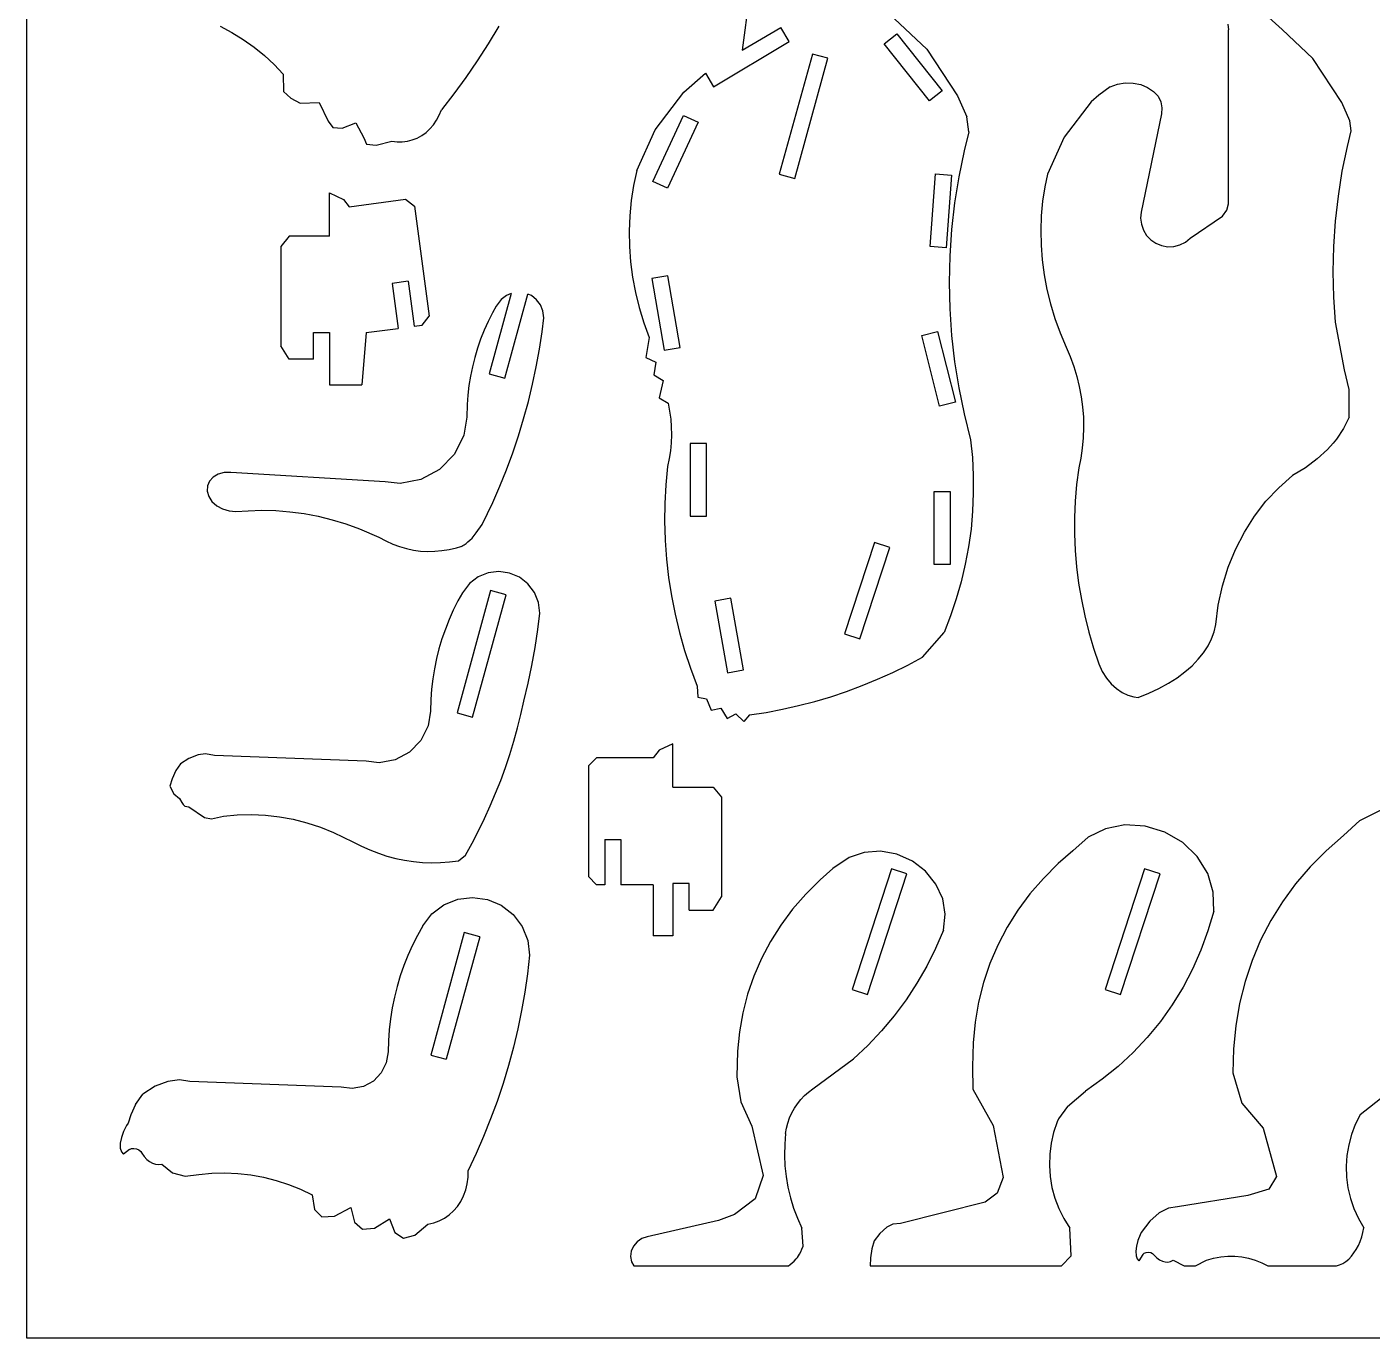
# Model space of a CAD drawing. Extents: x -147 to 147, y -147 to 147.
# Drawn here: x -147.1 to 19, y -147.2 to 14.7 of the extents above; entities that cross this region are included whole.
import ezdxf

# ---------------------------------------------------------------- set-up
doc = ezdxf.new("R2010")
doc.units = 0
doc.header["$MEASUREMENT"] = 0
doc.layers.get('0').update_dxf_attribs({"linetype": 'CONTINUOUS'})

msp = doc.modelspace()

# ---------------------------------------------------------------- linework, layer by layer
for p, q in [((-147.14, -147.21), (-147.14, 147.21)), ((-56.05, 32.83), (-58.79, 11.84)), ((7.87, 14.38), (4.64, 17.33)), ((-40, 15.72), (-35.99, 11.96)), ((1.16, 15.07), (1.25, 14.34)), ((-123.27, 14.8), (-121.81, 14.04)), ((-121.81, 14.04), (-120.42, 13.18)), ((-88.86, 14.8), (-90.16, 12.64)), ((-58.79, 11.84), (-54.04, 14.65)), ((-53.01, 12.93), (-54.04, 14.65)), ((-41.27, 12.62), (-39.71, 13.87)), ((-39.71, 13.87), (-34.09, 6.83)), ((1.26, -7.15), (1.25, 14.34)), ((11.67, 10.83), (7.87, 14.38)), ((-120.42, 13.18), (-119.08, 12.23)), ((-119.08, 12.23), (-117.81, 11.2)), ((-90.16, 12.64), (-91.52, 10.53)), ((-62.34, 7.34), (-53.01, 12.93)), ((-35.66, 5.59), (-41.27, 12.62)), ((-35.99, 11.96), (-32.2, 6.22)), ((-117.81, 11.2), (-116.62, 10.09)), ((-116.62, 10.09), (-115.51, 8.9)), ((-91.52, 10.53), (-92.94, 8.46)), ((-50.14, 11.37), (-54.22, -3.46)), ((-52.29, -3.99), (-48.21, 10.84)), ((-48.21, 10.84), (-50.14, 11.37)), ((15.26, 5.38), (11.67, 10.83)), ((-115.51, 8.9), (-115.46, 6.75)), ((-92.94, 8.46), (-94.42, 6.44)), ((-66, 6.66), (-63.34, 9.01)), ((-63.34, 9.01), (-62.34, 7.34)), ((-115.46, 6.75), (-114.55, 5.9)), ((-69.54, 2), (-66, 6.66)), ((-34.09, 6.83), (-35.66, 5.59)), ((-13.34, 7.34), (-14.76, 6.31)), ((-13.34, 7.34), (-12.46, 7.65)), ((-12.46, 7.65), (-11.51, 7.8)), ((-11.51, 7.8), (-10.53, 7.78)), ((-10.53, 7.78), (-9.59, 7.59)), ((-9.59, 7.59), (-8.74, 7.24)), ((-8.74, 7.24), (-8.01, 6.75)), ((-8.01, 6.75), (-7.45, 6.15)), ((-114.55, 5.9), (-113.38, 5.29)), ((-113.38, 5.29), (-111.05, 5.39)), ((-111.05, 5.39), (-109.95, 3.09)), ((-94.42, 6.44), (-95.95, 4.47)), ((-32.2, 6.22), (-31.05, 3.62)), ((-15.71, 5.46), (-19.03, 1.09)), ((-14.76, 6.31), (-15.71, 5.46)), ((-7.45, 6.15), (-7.1, 5.46)), ((-7.1, 5.46), (-6.96, 4.73)), ((16.25, 3.14), (15.26, 5.38)), ((-96.55, 3.21), (-96.22, 3.82)), ((-96.22, 3.82), (-95.95, 4.47)), ((-69.85, -4.36), (-66.05, 3.8)), ((-66.05, 3.8), (-64.24, 2.96)), ((-30.81, 1.77), (-31.05, 3.62)), ((-7.04, 4), (-9.54, -8.14)), ((-6.96, 4.73), (-7.04, 4)), ((-109.95, 3.09), (-109.36, 2.28)), ((-109.36, 2.28), (-108.2, 2.2)), ((-108.2, 2.2), (-106.53, 2.88)), ((-106.53, 2.88), (-105.53, 1.02)), ((-98.38, 1.31), (-97.85, 1.69)), ((-97.85, 1.69), (-97.37, 2.14)), ((-97.37, 2.14), (-96.93, 2.64)), ((-96.93, 2.64), (-96.55, 3.21)), ((-71.83, -3), (-69.54, 2)), ((-64.24, 2.96), (-68.03, -5.21)), ((-30.81, 1.77), (-31.4, -0.57)), ((15.93, -0.04), (16.41, 1.88)), ((16.41, 1.88), (16.25, 3.14)), ((-105.53, 1.02), (-105.18, 0.25)), ((-105.18, 0.25), (-103.99, 0.11)), ((-103.99, 0.11), (-102.05, 0.63)), ((-102.05, 0.63), (-101.41, 0.54)), ((-101.41, 0.54), (-100.78, 0.54)), ((-100.78, 0.54), (-100.15, 0.61)), ((-100.15, 0.61), (-99.54, 0.77)), ((-99.54, 0.77), (-98.94, 1)), ((-98.94, 1), (-98.38, 1.31)), ((-19.03, 1.09), (-21.11, -3.47)), ((-31.4, -0.57), (-32.06, -3.78)), ((15.31, -3.1), (15.93, -0.04)), ((-71.83, -3), (-72.21, -4.86)), ((14.82, -6.18), (15.31, -3.1)), ((-72.21, -4.86), (-72.5, -6.73)), ((-68.03, -5.21), (-69.85, -4.36)), ((-54.22, -3.46), (-52.29, -3.99)), ((-35.59, -12.4), (-34.93, -3.43)), ((-34.93, -3.43), (-32.94, -3.57)), ((-32.94, -3.57), (-33.6, -12.55)), ((-32.06, -3.78), (-32.57, -7.02)), ((-21.11, -3.47), (-21.43, -5.01)), ((-109.76, -5.77), (-108.05, -6.58)), ((-109.76, -11.13), (-109.76, -5.77)), ((-108.05, -6.58), (-107.34, -7.49)), ((-107.34, -7.49), (-100.4, -6.57)), ((-100.4, -6.57), (-99.28, -7.42)), ((-21.43, -5.01), (-21.7, -6.8)), ((14.48, -9.28), (14.82, -6.18)), ((-99.28, -7.42), (-97.47, -20.99)), ((-72.5, -6.73), (-72.68, -8.61)), ((-32.57, -7.02), (-32.94, -10.28)), ((-21.7, -6.8), (-21.87, -8.61)), ((-9.54, -8.14), (-9.61, -8.9)), ((0.53, -8.65), (1.03, -7.93)), ((1.03, -7.93), (1.26, -7.15)), ((-72.68, -8.61), (-72.75, -10.51)), ((-21.87, -8.61), (-21.93, -10.42)), ((-9.61, -8.9), (-9.51, -9.66)), ((-9.51, -9.66), (-9.26, -10.37)), ((-3.48, -11.39), (0.53, -8.65)), ((14.27, -12.39), (14.48, -9.28)), ((-114.76, -11.13), (-115.76, -12.38)), ((-109.76, -11.13), (-114.76, -11.13)), ((-72.75, -10.51), (-72.72, -12.4)), ((-32.94, -10.28), (-33.16, -13.55)), ((-21.93, -10.42), (-21.9, -12.24)), ((-9.26, -10.37), (-8.86, -11.02)), ((-8.86, -11.02), (-8.34, -11.57)), ((-8.34, -11.57), (-7.71, -12)), ((-4.07, -11.87), (-3.48, -11.39)), ((-115.76, -12.38), (-115.76, -24.66)), ((-72.72, -12.4), (-72.58, -14.3)), ((-33.6, -12.55), (-35.59, -12.4)), ((-21.9, -12.24), (-21.76, -14.06)), ((-7.71, -12), (-7, -12.29)), ((-7, -12.29), (-6.25, -12.42)), ((-6.25, -12.42), (-5.49, -12.39)), ((-5.49, -12.39), (-4.76, -12.2)), ((-4.76, -12.2), (-4.07, -11.87)), ((14.2, -15.51), (14.27, -12.39)), ((-72.58, -14.3), (-72.33, -16.19)), ((-33.16, -13.55), (-33.23, -16.83)), ((-21.76, -14.06), (-21.52, -15.88)), ((-72.33, -16.19), (-71.98, -18.08)), ((-67.99, -16.01), (-69.97, -16.35)), ((-69.97, -16.35), (-68.45, -25.22)), ((-66.48, -24.88), (-67.99, -16.01)), ((-21.52, -15.88), (-21.17, -17.69)), ((14.27, -18.64), (14.2, -15.51)), ((-100.06, -16.7), (-102.04, -16.97)), ((-102.04, -16.97), (-101.3, -22.51)), ((-100.06, -16.7), (-99.32, -22.25)), ((-87.32, -18.21), (-90.04, -28.11)), ((-87.32, -18.21), (-87.91, -18.45)), ((-71.98, -18.08), (-71.52, -19.95)), ((-33.23, -16.83), (-33.16, -20.1)), ((-21.17, -17.69), (-20.73, -19.49)), ((-89.18, -19.75), (-89.65, -20.59)), ((-88.55, -18.94), (-89.18, -19.75)), ((-87.91, -18.45), (-88.55, -18.94)), ((-88.11, -28.64), (-85.27, -18.29)), ((-84.83, -18.47), (-85.27, -18.29)), ((-84.19, -18.97), (-84.83, -18.47)), ((-83.71, -19.61), (-84.19, -18.97)), ((-83.41, -20.35), (-83.71, -19.61)), ((-20.73, -19.49), (-20.19, -21.28)), ((14.48, -21.75), (14.27, -18.64)), ((-98.33, -22.11), (-97.47, -20.99)), ((-89.65, -20.59), (-90.18, -21.65)), ((-83.51, -22.93), (-83.3, -21.19)), ((-83.3, -21.19), (-83.41, -20.35)), ((-71.52, -19.95), (-70.96, -21.81)), ((-33.16, -20.1), (-32.94, -23.38)), ((-20.19, -21.28), (-19.55, -23.05)), ((-111.76, -26.32), (-111.76, -23.01)), ((-111.76, -23.01), (-109.76, -23.01)), ((-109.76, -23.01), (-109.76, -29.48)), ((-105.26, -23.04), (-105.76, -29.48)), ((-105.26, -23.04), (-101.3, -22.51)), ((-99.32, -22.25), (-98.33, -22.11)), ((-90.67, -22.73), (-91.11, -23.84)), ((-90.18, -21.65), (-90.67, -22.73)), ((-83.84, -25.09), (-83.51, -22.93)), ((-70.96, -21.81), (-70.3, -23.65)), ((-36.63, -23.39), (-34.7, -22.9)), ((-34.7, -22.9), (-32.48, -31.62)), ((-19.55, -23.05), (-18.79, -24.84)), ((15.58, -27.65), (14.48, -21.75)), ((-114.76, -26.32), (-115.76, -24.66)), ((-91.11, -23.84), (-91.49, -24.96)), ((-70.3, -23.65), (-70.72, -26.09)), ((-68.45, -25.22), (-66.48, -24.88)), ((-34.42, -32.11), (-36.63, -23.39)), ((-32.94, -23.38), (-32.57, -26.63)), ((-18.79, -24.84), (-18.3, -26)), ((-111.76, -26.32), (-114.76, -26.32)), ((-91.83, -26.09), (-92.12, -27.24)), ((-91.49, -24.96), (-91.83, -26.09)), ((-84.23, -27.25), (-83.84, -25.09)), ((-70.72, -26.09), (-69.46, -26.7)), ((-18.3, -26), (-17.86, -27.22)), ((-92.12, -27.24), (-92.36, -28.4)), ((-90.04, -28.11), (-88.11, -28.64)), ((-84.68, -29.41), (-84.23, -27.25)), ((-69.46, -26.7), (-69.73, -28.25)), ((-32.57, -26.63), (-32.06, -29.87)), ((-17.86, -27.22), (-17.48, -28.46)), ((16.15, -30.07), (15.58, -27.65)), ((-109.76, -29.48), (-105.76, -29.48)), ((-92.55, -29.57), (-92.69, -30.75)), ((-92.36, -28.4), (-92.55, -29.57)), ((-85.2, -31.55), (-84.68, -29.41)), ((-69.73, -28.25), (-68.58, -28.95)), ((-68.58, -28.95), (-69.05, -31.08)), ((-32.06, -29.87), (-31.4, -33.08)), ((-17.48, -28.46), (-17.17, -29.7)), ((-17.17, -29.7), (-16.94, -30.96)), ((-92.69, -30.75), (-92.77, -31.93)), ((-85.79, -33.68), (-85.2, -31.55)), ((-69.05, -31.08), (-67.95, -31.75)), ((-16.94, -30.96), (-16.77, -32.22)), ((16.15, -33.47), (16.15, -30.07)), ((-92.77, -31.93), (-92.82, -33.47)), ((-67.95, -31.75), (-67.76, -32.73)), ((-67.76, -32.73), (-67.63, -33.71)), ((-32.48, -31.62), (-34.42, -32.11)), ((-31.4, -33.08), (-30.6, -36.26)), ((-16.77, -32.22), (-16.67, -33.49)), ((-92.82, -33.47), (-93.18, -35.71)), ((-86.43, -35.79), (-85.79, -33.68)), ((-67.63, -33.71), (-67.56, -34.69)), ((-67.56, -34.69), (-67.54, -35.67)), ((-16.65, -34.76), (-16.69, -36.03)), ((-16.67, -33.49), (-16.65, -34.76)), ((15.47, -34.87), (14.59, -36.2)), ((16.15, -33.47), (15.47, -34.87)), ((-93.18, -35.71), (-94.35, -38.05)), ((-87.14, -37.89), (-86.43, -35.79)), ((-67.54, -35.67), (-67.58, -36.65)), ((-30.6, -36.26), (-30.38, -38.46)), ((-16.69, -36.03), (-16.81, -37.29)), ((14.59, -36.2), (14.17, -36.68)), ((-94.35, -38.05), (-96.18, -39.93)), ((-87.91, -39.96), (-87.14, -37.89)), ((-67.67, -37.63), (-67.82, -38.6)), ((-67.58, -36.65), (-67.67, -37.63)), ((-65.22, -36.71), (-65.22, -45.71)), ((-63.22, -36.71), (-65.22, -36.71)), ((-63.22, -45.71), (-63.22, -36.71)), ((-16.81, -37.29), (-17, -38.54)), ((13.5, -37.47), (12.22, -38.64)), ((14.17, -36.68), (13.5, -37.47)), ((-68.02, -39.56), (-68.24, -41.84)), ((-67.82, -38.6), (-68.02, -39.56)), ((-30.38, -38.46), (-30.27, -40.67)), ((-17.24, -39.74), (-17.51, -41.8)), ((-17, -38.54), (-17.24, -39.74)), ((10.76, -39.72), (9.15, -40.68)), ((12.22, -38.64), (10.76, -39.72)), ((-124.59, -41.37), (-124.84, -41.96)), ((-124.13, -40.87), (-124.59, -41.37)), ((-123.51, -40.51), (-124.13, -40.87)), ((-122.76, -40.32), (-123.51, -40.51)), ((-121.94, -40.3), (-122.76, -40.32)), ((-102.9, -41.46), (-121.94, -40.3)), ((-101.06, -41.67), (-102.9, -41.46)), ((-98.48, -41.18), (-101.06, -41.67)), ((-96.18, -39.93), (-98.48, -41.18)), ((-88.73, -42), (-87.91, -39.96)), ((-30.27, -40.67), (-30.26, -42.88)), ((7.45, -42.19), (9.15, -40.68)), ((-124.84, -41.96), (-124.88, -42.61)), ((-124.88, -42.61), (-124.68, -43.27)), ((-89.61, -44.01), (-88.73, -42)), ((-68.24, -41.84), (-68.36, -44.13)), ((-35.1, -51.66), (-35.1, -42.66)), ((-35.1, -42.66), (-33.1, -42.66)), ((-33.1, -42.66), (-33.1, -51.66)), ((-30.26, -42.88), (-30.35, -45.09)), ((-17.51, -41.8), (-17.68, -43.83)), ((5.88, -43.87), (7.45, -42.19)), ((-124.68, -43.27), (-124.28, -43.88)), ((-124.28, -43.88), (-123.7, -44.41)), ((-123.7, -44.41), (-122.98, -44.81)), ((-122.98, -44.81), (-122.17, -45.05)), ((-90.9, -46.72), (-89.61, -44.01)), ((-68.36, -44.13), (-68.39, -46.42)), ((-17.68, -43.83), (-17.76, -45.86)), ((4.47, -45.71), (5.88, -43.87)), ((-122.17, -45.05), (-121.35, -45.11)), ((-121.35, -45.11), (-119.82, -45.04)), ((-119.82, -45.04), (-118.14, -44.98)), ((-118.14, -44.98), (-116.4, -45.02)), ((-116.4, -45.02), (-114.65, -45.16)), ((-114.65, -45.16), (-112.9, -45.39)), ((-112.9, -45.39), (-111.16, -45.72)), ((-111.16, -45.72), (-109.44, -46.14)), ((-109.44, -46.14), (-107.74, -46.66)), ((-68.39, -46.42), (-68.36, -47.36)), ((-65.22, -45.71), (-63.22, -45.71)), ((-30.35, -45.09), (-30.54, -47.29)), ((-17.76, -45.86), (-17.76, -46.69)), ((3.21, -47.69), (4.47, -45.71)), ((-107.74, -46.66), (-106.07, -47.26)), ((-106.07, -47.26), (-103.67, -48.28)), ((-92.17, -48.4), (-91.91, -48.11)), ((-91.91, -48.11), (-91.65, -47.78)), ((-91.65, -47.78), (-90.9, -46.72)), ((-68.36, -47.36), (-68.32, -48.71)), ((-30.54, -47.29), (-30.84, -49.48)), ((-17.76, -46.69), (-17.76, -47.9)), ((-17.76, -47.9), (-17.68, -49.93)), ((2.13, -49.8), (3.21, -47.69)), ((-103.67, -48.28), (-102.8, -48.76)), ((-102.8, -48.76), (-101.96, -49.14)), ((-101.96, -49.14), (-101.12, -49.46)), ((-101.12, -49.46), (-100.27, -49.71)), ((-100.27, -49.71), (-99.41, -49.89)), ((-95.88, -49.96), (-94.98, -49.81)), ((-94.98, -49.81), (-94.07, -49.6)), ((-94.07, -49.6), (-93.54, -49.44)), ((-93.54, -49.44), (-93.52, -49.43)), ((-93.52, -49.43), (-93.43, -49.4)), ((-93.43, -49.4), (-93.3, -49.33)), ((-93.3, -49.33), (-93.12, -49.23)), ((-93.12, -49.23), (-92.91, -49.08)), ((-92.91, -49.08), (-92.68, -48.89)), ((-92.68, -48.89), (-92.43, -48.67)), ((-92.43, -48.67), (-92.17, -48.4)), ((-68.32, -48.71), (-68.16, -51)), ((-42.48, -48.96), (-46.17, -60.25)), ((-44.27, -60.87), (-40.58, -49.58)), ((-40.58, -49.58), (-42.48, -48.96)), ((-30.84, -49.48), (-31.25, -51.65)), ((1.23, -52.01), (2.13, -49.8)), ((-99.41, -49.89), (-98.54, -50.01)), ((-98.54, -50.01), (-97.67, -50.06)), ((-97.67, -50.06), (-96.78, -50.04)), ((-96.78, -50.04), (-95.88, -49.96)), ((-68.16, -51), (-67.9, -53.28)), ((-17.68, -49.93), (-17.51, -51.96)), ((-90.17, -52.71), (-91.4, -53.21)), ((-88.85, -52.55), (-90.17, -52.71)), ((-87.54, -52.73), (-88.85, -52.55)), ((-86.32, -53.25), (-87.54, -52.73)), ((-33.1, -51.66), (-35.1, -51.66)), ((-31.25, -51.65), (-31.75, -53.8)), ((-17.51, -51.96), (-17.26, -53.99)), ((0.51, -54.31), (1.23, -52.01)), ((-92.46, -54.01), (-93.34, -55.15)), ((-91.4, -53.21), (-92.46, -54.01)), ((-85.27, -54.06), (-86.32, -53.25)), ((-84.47, -55.12), (-85.27, -54.06)), ((-67.9, -53.28), (-67.55, -55.55)), ((-31.75, -53.8), (-32.36, -55.93)), ((-17.26, -53.99), (-16.92, -56.01)), ((-0.01, -56.68), (0.51, -54.31)), ((-93.91, -56.16), (-94.48, -57.3)), ((-89.87, -54.88), (-94.02, -70)), ((-93.34, -55.15), (-93.91, -56.16)), ((-92.1, -70.53), (-87.94, -55.41)), ((-87.94, -55.41), (-89.87, -54.88)), ((-83.97, -56.35), (-84.47, -55.12)), ((-83.8, -57.69), (-83.97, -56.35)), ((-67.55, -55.55), (-67.1, -57.81)), ((-60.22, -55.83), (-62.19, -56.18)), ((-62.19, -56.18), (-60.62, -65.04)), ((-58.65, -64.69), (-60.22, -55.83)), ((-32.36, -55.93), (-33.06, -58.02)), ((-16.92, -56.01), (-16.5, -58.02)), ((-94.48, -57.3), (-95, -58.46)), ((-84.05, -59.7), (-83.8, -57.69)), ((-67.1, -57.81), (-66.55, -60.05)), ((-33.06, -58.02), (-33.86, -60.08)), ((-16.5, -58.02), (-15.99, -60.01)), ((-0.33, -59.1), (-0.01, -56.68)), ((-95.46, -59.65), (-95.88, -60.85)), ((-95, -58.46), (-95.46, -59.65)), ((-84.38, -61.92), (-84.05, -59.7)), ((-0.53, -59.99), (-0.33, -59.1)), ((-95.88, -60.85), (-96.25, -62.07)), ((-66.55, -60.05), (-65.92, -62.28)), ((-46.17, -60.25), (-44.27, -60.87)), ((-36.54, -63.13), (-33.86, -60.08)), ((-15.99, -60.01), (-15.4, -62)), ((-1.27, -61.72), (-0.84, -60.86)), ((-0.84, -60.86), (-0.53, -59.99)), ((-96.25, -62.07), (-96.56, -63.3)), ((-84.78, -64.13), (-84.38, -61.92)), ((-65.92, -62.28), (-65.19, -64.49)), ((-15.4, -62), (-14.74, -63.95)), ((-2.48, -63.38), (-1.82, -62.56)), ((-1.82, -62.56), (-1.27, -61.72)), ((-96.81, -64.55), (-97.01, -65.8)), ((-96.56, -63.3), (-96.81, -64.55)), ((-85.25, -66.34), (-84.78, -64.13)), ((-65.19, -64.49), (-64.37, -66.68)), ((-60.62, -65.04), (-58.65, -64.69)), ((-40.2, -65.01), (-38.36, -64.1)), ((-38.36, -64.1), (-36.54, -63.13)), ((-14.74, -63.95), (-14.33, -64.88)), ((-4.12, -64.93), (-3.25, -64.17)), ((-3.25, -64.17), (-2.48, -63.38)), ((-97.01, -65.8), (-97.16, -67.07)), ((-85.78, -68.54), (-85.25, -66.34)), ((-43.98, -66.63), (-42.08, -65.85)), ((-42.08, -65.85), (-40.2, -65.01)), ((-14.33, -64.88), (-13.83, -65.7)), ((-13.83, -65.7), (-13.24, -66.41)), ((-13.24, -66.41), (-12.58, -67)), ((-7.33, -66.97), (-6.17, -66.33)), ((-6.17, -66.33), (-5.1, -65.65)), ((-5.1, -65.65), (-4.12, -64.93)), ((-97.16, -67.07), (-97.25, -68.33)), ((-64.37, -66.68), (-64.28, -68.07)), ((-64.28, -68.07), (-63.19, -68.28)), ((-49.84, -68.58), (-47.86, -68)), ((-47.86, -68), (-45.91, -67.35)), ((-45.91, -67.35), (-43.98, -66.63)), ((-12.58, -67), (-11.89, -67.46)), ((-11.89, -67.46), (-11.16, -67.8)), ((-11.16, -67.8), (-10.43, -68.02)), ((-10.43, -68.02), (-9.89, -68.1)), ((-9.89, -68.1), (-8.57, -67.56)), ((-8.57, -67.56), (-7.33, -66.97)), ((-97.25, -68.33), (-97.29, -69.78)), ((-86.15, -70.21), (-85.78, -68.54)), ((-63.19, -68.28), (-62.64, -69.65)), ((-62.64, -69.65), (-61.42, -69.43)), ((-61.42, -69.43), (-60.65, -70.71)), ((-55.86, -69.93), (-53.84, -69.55)), ((-53.84, -69.55), (-51.83, -69.1)), ((-51.83, -69.1), (-49.84, -68.58)), ((-97.29, -69.78), (-97.58, -71.59)), ((-94.02, -70), (-92.1, -70.53)), ((-86.56, -71.86), (-86.15, -70.21)), ((-60.65, -70.71), (-59.57, -70.11)), ((-58.59, -71.06), (-59.57, -70.11)), ((-57.89, -70.24), (-58.59, -71.06)), ((-57.89, -70.24), (-55.86, -69.93)), ((-97.58, -71.59), (-98.49, -73.39)), ((-87.02, -73.5), (-86.56, -71.86)), ((-98.49, -73.39), (-99.89, -74.83)), ((-87.51, -75.13), (-87.02, -73.5)), ((-69.07, -74.62), (-69.78, -75.53)), ((-67.37, -73.81), (-69.07, -74.62)), ((-67.37, -79.17), (-67.37, -73.81)), ((-128.16, -76.3), (-128.73, -77.12)), ((-127.12, -75.64), (-128.16, -76.3)), ((-125.98, -75.19), (-127.12, -75.64)), ((-125.07, -75.06), (-125.98, -75.19)), ((-123.98, -75.25), (-125.07, -75.06)), ((-105.25, -75.98), (-123.98, -75.25)), ((-103.63, -76.17), (-105.25, -75.98)), ((-101.66, -75.79), (-103.63, -76.17)), ((-99.89, -74.83), (-101.66, -75.79)), ((-88.05, -76.74), (-87.51, -75.13)), ((-76.78, -75.53), (-77.78, -76.53)), ((-69.78, -75.53), (-76.78, -75.53)), ((-128.73, -77.12), (-129.19, -78.13)), ((-88.63, -78.34), (-88.05, -76.74)), ((-77.78, -76.53), (-77.78, -90.22)), ((-129.19, -78.13), (-129.5, -79.05)), ((-129.5, -79.05), (-129, -80.01)), ((-89.26, -79.92), (-88.63, -78.34)), ((-67.37, -79.17), (-62.37, -79.17)), ((-62.37, -79.17), (-61.37, -80.42)), ((-129, -80.01), (-128.3, -80.59)), ((-128.3, -80.59), (-128.02, -81.05)), ((-128.02, -81.05), (-127.84, -81.3)), ((-127.84, -81.3), (-127.72, -81.44)), ((-89.92, -81.49), (-89.26, -79.92)), ((-61.37, -80.42), (-61.37, -92.7)), ((-127.72, -81.44), (-127.63, -81.51)), ((-127.63, -81.51), (-127.62, -81.52)), ((-127.62, -81.52), (-127.16, -81.6)), ((-127.16, -81.6), (-125.19, -82.93)), ((-125.19, -82.93), (-124.36, -83.09)), ((-124.36, -83.09), (-122.87, -82.76)), ((-122.87, -82.76), (-121.16, -82.6)), ((-121.16, -82.6), (-119.42, -82.56)), ((-119.42, -82.56), (-117.68, -82.64)), ((-117.68, -82.64), (-115.95, -82.83)), ((-115.95, -82.83), (-114.24, -83.14)), ((-91.37, -84.57), (-90.63, -83.04)), ((-90.63, -83.04), (-89.92, -81.49)), ((17.49, -83.29), (20.02, -82.02)), ((-114.24, -83.14), (-112.55, -83.57)), ((-112.55, -83.57), (-110.9, -84.1)), ((-110.9, -84.1), (-109.28, -84.75)), ((-92.16, -86.08), (-91.37, -84.57)), ((-13.94, -84.3), (-16.09, -85.35)), ((-11.53, -83.84), (-13.94, -84.3)), ((-9.02, -83.98), (-11.53, -83.84)), ((-6.59, -84.72), (-9.02, -83.98)), ((-4.4, -86), (-6.59, -84.72)), ((15.46, -85.16), (17.49, -83.29)), ((-109.28, -84.75), (-106.87, -85.91)), ((-106.87, -85.91), (-105.83, -86.45)), ((-92.98, -87.57), (-92.16, -86.08)), ((-75.78, -85.62), (-75.78, -91.22)), ((-75.78, -85.62), (-73.78, -85.62)), ((-73.78, -85.62), (-73.78, -91.22)), ((-16.09, -85.35), (-17.97, -87.02)), ((-2.6, -87.75), (-4.4, -86)), ((15.46, -85.16), (13.31, -87.03)), ((-105.83, -86.45), (-104.79, -86.92)), ((-104.79, -86.92), (-103.73, -87.33)), ((-103.73, -87.33), (-102.67, -87.68)), ((-102.67, -87.68), (-101.59, -87.97)), ((-101.59, -87.97), (-100.5, -88.19)), ((-93.82, -88.26), (-92.98, -87.57)), ((-45.59, -87.85), (-47.61, -89.21)), ((-43.73, -87.22), (-45.59, -87.85)), ((-41.72, -87.09), (-43.73, -87.22)), ((-39.7, -87.45), (-41.72, -87.09)), ((-37.79, -88.29), (-39.7, -87.45)), ((-17.97, -87.02), (-19.79, -88.6)), ((-1.31, -89.84), (-2.6, -87.75)), ((13.31, -87.03), (11.33, -89.01)), ((-100.5, -88.19), (-99.41, -88.36)), ((-99.41, -88.36), (-98.3, -88.46)), ((-98.3, -88.46), (-97.19, -88.5)), ((-97.19, -88.5), (-96.07, -88.48)), ((-96.07, -88.48), (-94.95, -88.4)), ((-94.95, -88.4), (-93.82, -88.26)), ((-47.61, -89.21), (-49.19, -90.6)), ((-40.35, -89.25), (-45.23, -104.16)), ((-38.45, -89.87), (-40.35, -89.25)), ((-36.15, -89.55), (-37.79, -88.29)), ((-34.87, -91.14), (-36.15, -89.55)), ((-19.79, -88.6), (-21.61, -90.43)), ((-9.1, -89.25), (-13.98, -104.16)), ((-7.2, -89.87), (-9.1, -89.25)), ((11.33, -89.01), (9.53, -91.11)), ((-76.78, -91.22), (-77.78, -90.22)), ((-75.78, -91.22), (-76.78, -91.22)), ((-69.78, -91.22), (-73.78, -91.22)), ((-69.78, -91.22), (-69.78, -97.52)), ((-67.37, -91.05), (-67.37, -97.52)), ((-65.37, -91.05), (-67.37, -91.05)), ((-65.37, -94.36), (-65.37, -91.05)), ((-49.19, -90.6), (-50.96, -92.38)), ((-43.33, -104.78), (-38.45, -89.87)), ((-34.04, -92.95), (-34.87, -91.14)), ((-21.61, -90.43), (-23.27, -92.35)), ((-12.08, -104.78), (-7.2, -89.87)), ((-0.62, -92.12), (-1.31, -89.84)), ((9.53, -91.11), (7.91, -93.32)), ((-95.64, -93.72), (-93.93, -93.02)), ((-93.93, -93.02), (-92.09, -92.79)), ((-92.09, -92.79), (-90.26, -93.04)), ((-62.37, -94.36), (-61.37, -92.7)), ((-50.96, -92.38), (-52.58, -94.25)), ((-33.72, -94.86), (-34.04, -92.95)), ((-23.27, -92.35), (-24.76, -94.37)), ((-0.57, -94.49), (-0.62, -92.12)), ((-97.12, -94.83), (-95.64, -93.72)), ((-90.26, -93.04), (-88.55, -93.76)), ((-88.55, -93.76), (-87.09, -94.9)), ((-65.37, -94.36), (-62.37, -94.36)), ((-52.58, -94.25), (-54.03, -96.2)), ((-24.76, -94.37), (-26.08, -96.48)), ((-0.57, -94.49), (-1.28, -96.92)), ((7.91, -93.32), (6.47, -95.64)), ((-98.26, -96.29), (-98.92, -97.48)), ((-98.26, -96.29), (-97.12, -94.83)), ((-87.09, -94.9), (-85.97, -96.38)), ((-54.03, -96.2), (-55.31, -98.23)), ((-33.95, -96.83), (-33.72, -94.86)), ((6.47, -95.64), (5.22, -98.05)), ((-98.92, -97.48), (-99.53, -98.7)), ((-93.12, -97.13), (-97.27, -112.25)), ((-91.19, -97.66), (-95.35, -112.78)), ((-91.19, -97.66), (-93.12, -97.13)), ((-85.97, -96.38), (-85.28, -98.09)), ((-67.37, -97.52), (-69.78, -97.52)), ((-33.95, -96.83), (-34.91, -99.08)), ((-26.08, -96.48), (-27.23, -98.67)), ((-1.28, -96.92), (-2.15, -99.31)), ((-99.53, -98.7), (-100.08, -99.94)), ((-85.28, -98.09), (-85.05, -99.93)), ((-55.31, -98.23), (-56.42, -100.33)), ((-34.91, -99.08), (-36.01, -101.27)), ((-27.23, -98.67), (-28.2, -100.94)), ((-2.15, -99.31), (-3.18, -101.63)), ((5.22, -98.05), (4.16, -100.57)), ((-100.58, -101.2), (-101.03, -102.49)), ((-100.08, -99.94), (-100.58, -101.2)), ((-85.05, -99.93), (-85.31, -102.21)), ((-56.42, -100.33), (-57.37, -102.5)), ((-36.01, -101.27), (-37.23, -103.39)), ((-28.2, -100.94), (-28.99, -103.29)), ((4.16, -100.57), (3.3, -103.18)), ((-101.03, -102.49), (-101.42, -103.79)), ((-85.31, -102.21), (-85.65, -104.49)), ((-57.37, -102.5), (-58.14, -104.73)), ((-3.18, -101.63), (-4.36, -103.88)), ((-101.42, -103.79), (-101.75, -105.11)), ((-85.65, -104.49), (-86.05, -106.76)), ((-45.23, -104.16), (-43.33, -104.78)), ((-37.23, -103.39), (-38.57, -105.44)), ((-28.99, -103.29), (-29.61, -105.72)), ((-13.98, -104.16), (-12.08, -104.78)), ((-4.36, -103.88), (-5.69, -106.04)), ((3.3, -103.18), (2.62, -105.87)), ((-101.75, -105.11), (-102.02, -106.44)), ((-58.14, -104.73), (-58.73, -107.03)), ((-38.57, -105.44), (-40.04, -107.4)), ((-29.61, -105.72), (-30.04, -108.21)), ((-5.69, -106.04), (-7.16, -108.11)), ((2.62, -105.87), (2.14, -108.65)), ((-102.24, -107.78), (-102.4, -109.13)), ((-102.02, -106.44), (-102.24, -107.78)), ((-86.05, -106.76), (-86.52, -109.03)), ((-58.73, -107.03), (-59.15, -109.38)), ((-40.04, -107.4), (-41.61, -109.28)), ((-102.4, -109.13), (-102.49, -110.48)), ((-86.52, -109.03), (-87.06, -111.29)), ((-59.15, -109.38), (-59.39, -111.79)), ((-41.61, -109.28), (-43.29, -111.06)), ((-30.04, -108.21), (-30.29, -110.76)), ((-7.16, -108.11), (-8.77, -110.07)), ((2.14, -108.65), (1.86, -111.5)), ((-102.49, -110.48), (-102.53, -111.84)), ((-87.06, -111.29), (-87.66, -113.54)), ((-43.29, -111.06), (-45.07, -112.74)), ((-30.29, -110.76), (-30.37, -113.72)), ((-8.77, -110.07), (-10.51, -111.92)), ((-102.53, -111.84), (-102.75, -113.22)), ((-97.27, -112.25), (-95.35, -112.78)), ((-59.39, -111.79), (-59.47, -114.96)), ((-50.08, -116.42), (-45.07, -112.74)), ((-10.51, -111.92), (-12.37, -113.65)), ((1.86, -111.5), (1.77, -114.43)), ((-103.38, -114.47), (-104.35, -115.48)), ((-102.75, -113.22), (-103.38, -114.47)), ((-87.66, -113.54), (-88.33, -115.76)), ((-30.37, -113.72), (-30.31, -116.45)), ((-12.37, -113.65), (-14.34, -115.25)), ((1.77, -114.43), (2.91, -118.18)), ((-131.29, -116.11), (-132.81, -117.09)), ((-129.74, -115.5), (-131.29, -116.11)), ((-128.29, -115.3), (-129.74, -115.5)), ((-127.02, -115.51), (-128.29, -115.3)), ((-108.34, -116.24), (-127.02, -115.51)), ((-106.96, -116.4), (-108.34, -116.24)), ((-105.58, -116.14), (-106.96, -116.4)), ((-104.35, -115.48), (-105.58, -116.14)), ((-88.33, -115.76), (-89.07, -117.97)), ((-59.47, -114.96), (-58.97, -118.04)), ((-14.34, -115.25), (-16.41, -116.72)), ((-133.72, -118.38), (-132.81, -117.09)), ((-51.99, -118.27), (-51.58, -117.75)), ((-51.58, -117.75), (-51.12, -117.26)), ((-51.12, -117.26), (-50.62, -116.82)), ((-50.62, -116.82), (-50.08, -116.42)), ((-30.31, -116.45), (-27.8, -120.96)), ((-18.61, -118.61), (-16.41, -116.72)), ((20.59, -117.19), (17.51, -119.62)), ((-133.72, -118.38), (-134.3, -119.65)), ((-89.07, -117.97), (-89.87, -120.15)), ((-58.97, -118.04), (-57.62, -121.03)), ((-52.96, -120.02), (-52.69, -119.41)), ((-52.69, -119.41), (-52.36, -118.82)), ((-52.36, -118.82), (-51.99, -118.27)), ((-18.61, -118.61), (-19.74, -120.13)), ((2.91, -118.18), (5.53, -121.27)), ((-134.85, -120.97), (-135.21, -121.71)), ((-134.64, -120.66), (-134.85, -120.97)), ((-134.3, -119.65), (-134.64, -120.66)), ((-89.87, -120.15), (-90.73, -122.31)), ((-57.62, -121.03), (-56.2, -127.11)), ((-53.33, -121.3), (-53.17, -120.65)), ((-53.17, -120.65), (-52.96, -120.02)), ((-27.8, -120.96), (-26.58, -127.36)), ((-19.91, -120.5), (-20.35, -121.8)), ((-19.74, -120.13), (-19.91, -120.5)), ((16.91, -120.82), (16.44, -122.06)), ((17.51, -119.62), (16.91, -120.82)), ((-135.47, -122.45), (-135.6, -123.15)), ((-135.21, -121.71), (-135.47, -122.45)), ((-90.73, -122.31), (-91.65, -124.43)), ((-53.44, -121.95), (-53.55, -123.28)), ((-53.44, -121.95), (-53.33, -121.3)), ((-20.35, -121.8), (-20.66, -123.14)), ((5.53, -121.27), (7.19, -127.24)), ((16.44, -122.06), (16.1, -123.35)), ((-135.6, -123.15), (-135.6, -123.75)), ((-135.6, -123.75), (-135.46, -124.21)), ((-135.46, -124.21), (-135.2, -124.51)), ((-134.48, -123.92), (-135.2, -124.51)), ((-134.48, -123.92), (-134.23, -123.81)), ((-134.23, -123.81), (-133.92, -123.78)), ((-133.92, -123.78), (-133.6, -123.84)), ((-133.6, -123.84), (-133.31, -123.97)), ((-133.31, -123.97), (-133.08, -124.16)), ((-133.08, -124.16), (-132.94, -124.39)), ((-132.94, -124.39), (-132.65, -124.8)), ((-91.65, -124.43), (-92.63, -126.52)), ((-53.55, -123.28), (-53.58, -124.61)), ((-20.83, -124.51), (-20.87, -125.88)), ((-20.66, -123.14), (-20.83, -124.51)), ((16.1, -123.35), (15.88, -124.66)), ((-132.65, -124.8), (-132.33, -125.15)), ((-132.33, -125.15), (-131.99, -125.42)), ((-131.99, -125.42), (-131.62, -125.62)), ((-131.62, -125.62), (-131.25, -125.74)), ((-131.25, -125.74), (-130.87, -125.77)), ((-130.87, -125.77), (-130.48, -125.73)), ((-130.48, -125.73), (-129.14, -126.8)), ((-53.58, -124.61), (-53.52, -125.94)), ((-53.52, -125.94), (-53.38, -127.27)), ((-20.87, -125.88), (-20.78, -127.25)), ((15.88, -124.66), (15.79, -125.99)), ((15.79, -125.99), (15.83, -127.33)), ((-129.14, -126.8), (-127.61, -127.22)), ((-127.61, -127.22), (-125.9, -126.99)), ((-125.9, -126.99), (-124.3, -126.84)), ((-124.3, -126.84), (-122.69, -126.8)), ((-122.69, -126.8), (-121.09, -126.88)), ((-121.09, -126.88), (-119.49, -127.05)), ((-119.49, -127.05), (-117.91, -127.34)), ((-117.91, -127.34), (-116.35, -127.73)), ((-116.35, -127.73), (-114.83, -128.23)), ((-92.75, -128.14), (-92.65, -127.34)), ((-92.65, -127.34), (-92.63, -126.52)), ((-56.2, -127.11), (-57.22, -130)), ((-53.38, -127.27), (-53.16, -128.58)), ((-26.58, -127.36), (-27.32, -129.3)), ((-20.78, -127.25), (-20.55, -128.61)), ((7.19, -127.24), (6.22, -128.81)), ((15.83, -127.33), (16, -128.65)), ((-114.83, -128.23), (-113.34, -128.83)), ((-113.34, -128.83), (-111.89, -129.52)), ((-111.89, -129.52), (-111.63, -131.33)), ((-93.21, -129.64), (-92.94, -128.91)), ((-92.94, -128.91), (-92.75, -128.14)), ((-53.16, -128.58), (-52.85, -129.88)), ((-27.32, -129.3), (-28.78, -130.44)), ((-20.55, -128.61), (-20.19, -129.94)), ((6.22, -128.81), (3.66, -129.58)), ((16, -128.65), (16.31, -129.95)), ((-109.17, -132.14), (-107.13, -131.1)), ((-107.13, -131.1), (-106.69, -132.91)), ((-94.44, -131.5), (-93.96, -130.94)), ((-93.96, -130.94), (-93.55, -130.32)), ((-93.55, -130.32), (-93.21, -129.64)), ((-57.22, -130), (-59.74, -131.93)), ((-52.85, -129.88), (-52.46, -131.15)), ((-52.46, -131.15), (-51.99, -132.4)), ((-28.78, -130.44), (-39.25, -133.04)), ((-20.19, -129.94), (-19.69, -131.22)), ((-19.69, -131.22), (-19.08, -132.45)), ((-6.15, -131.15), (-7.32, -131.74)), ((-5.03, -131.01), (-6.15, -131.15)), ((3.66, -129.58), (-5.03, -131.01)), ((16.31, -129.95), (16.74, -131.21)), ((16.74, -131.21), (17.29, -132.42)), ((-111.63, -131.33), (-110.71, -132.22)), ((-110.71, -132.22), (-109.17, -132.14)), ((-104.23, -133.63), (-102.37, -132.5)), ((-102.37, -132.5), (-101.69, -134.18)), ((-96.89, -132.97), (-96.21, -132.72)), ((-96.21, -132.72), (-95.57, -132.4)), ((-95.57, -132.4), (-94.98, -131.99)), ((-94.98, -131.99), (-94.44, -131.5)), ((-61.74, -132.68), (-70.53, -134.69)), ((-59.74, -131.93), (-61.74, -132.68)), ((-51.99, -132.4), (-51.45, -133.62)), ((-19.08, -132.45), (-18.34, -133.62)), ((-8.47, -132.77), (-9.52, -134.15)), ((-7.32, -131.74), (-8.47, -132.77)), ((17.29, -132.42), (17.95, -133.58)), ((-106.69, -132.91), (-105.7, -133.77)), ((-105.7, -133.77), (-104.23, -133.63)), ((-101.69, -134.18), (-100.62, -134.86)), ((-100.62, -134.86), (-99.22, -134.5)), ((-99.22, -134.5), (-97.61, -133.12)), ((-97.61, -133.12), (-96.89, -132.97)), ((-51.29, -135.86), (-51.45, -133.62)), ((-41.8, -134.28), (-42.51, -135.21)), ((-40.94, -133.52), (-41.8, -134.28)), ((-40.21, -133.15), (-40.94, -133.52)), ((-39.25, -133.04), (-40.21, -133.15)), ((-18.16, -137.04), (-18.34, -133.62)), ((-9.67, -134.45), (-9.93, -135.15)), ((-9.52, -134.15), (-9.67, -134.45)), ((17.7, -134.71), (17.85, -134.15)), ((17.85, -134.15), (17.95, -133.58)), ((-72.24, -135.85), (-72.51, -136.47)), ((-71.79, -135.33), (-72.24, -135.85)), ((-71.21, -134.93), (-71.79, -135.33)), ((-70.53, -134.69), (-71.21, -134.93)), ((-51.44, -136.24), (-51.29, -135.86)), ((-42.8, -136.18), (-42.96, -137.31)), ((-42.51, -135.21), (-42.8, -136.18)), ((-10.1, -135.85), (-10.18, -136.49)), ((-9.93, -135.15), (-10.1, -135.85)), ((17.04, -136.25), (17.3, -135.77)), ((17.3, -135.77), (17.52, -135.26)), ((17.52, -135.26), (17.7, -134.71)), ((-72.51, -136.47), (-72.58, -137.13)), ((-72.58, -137.13), (-72.46, -137.78)), ((-72.46, -137.78), (-72.19, -138.3)), ((-52.88, -138.14), (-52.4, -137.71)), ((-52.4, -137.71), (-52.13, -137.43)), ((-52.13, -137.43), (-52.12, -137.41)), ((-52.12, -137.41), (-52.06, -137.35)), ((-52.06, -137.35), (-51.97, -137.24)), ((-51.97, -137.24), (-51.86, -137.07)), ((-51.86, -137.07), (-51.72, -136.84)), ((-51.72, -136.84), (-51.58, -136.57)), ((-51.58, -136.57), (-51.44, -136.24)), ((-42.96, -137.31), (-43, -138.3)), ((-19.39, -138.3), (-18.16, -137.04)), ((-10.18, -136.49), (-10.15, -137.03)), ((-10.15, -137.03), (-10.03, -137.44)), ((-10.03, -137.44), (-9.81, -137.68)), ((-9.34, -136.9), (-9.81, -137.68)), ((-9.34, -136.9), (-9.16, -136.73)), ((-9.16, -136.73), (-8.91, -136.62)), ((-8.91, -136.62), (-8.63, -136.58)), ((-8.63, -136.58), (-8.35, -136.63)), ((-8.35, -136.63), (-8.12, -136.76)), ((-8.12, -136.76), (-7.95, -136.94)), ((-7.95, -136.94), (-7.61, -137.28)), ((-7.61, -137.28), (-7.26, -137.53)), ((-7.26, -137.53), (-6.91, -137.71)), ((-6.91, -137.71), (-6.56, -137.81)), ((-6.56, -137.81), (-6.22, -137.82)), ((-6.22, -137.82), (-5.89, -137.75)), ((-5.89, -137.75), (-5.58, -137.6)), ((-5.58, -137.6), (-4.21, -138.3)), ((-2.84, -138.3), (-1.45, -137.6)), ((-1.45, -137.6), (-0.58, -137.35)), ((-0.58, -137.35), (0.3, -137.19)), ((0.3, -137.19), (1.17, -137.1)), ((1.17, -137.1), (2.04, -137.1)), ((2.04, -137.1), (2.9, -137.18)), ((2.9, -137.18), (3.74, -137.34)), ((3.74, -137.34), (4.56, -137.58)), ((4.56, -137.58), (5.36, -137.9)), ((15.36, -137.99), (15.74, -137.75)), ((15.74, -137.75), (16.1, -137.45)), ((16.1, -137.45), (16.44, -137.1)), ((16.44, -137.1), (16.75, -136.7)), ((16.75, -136.7), (17.04, -136.25)), ((-72.19, -138.3), (-53.09, -138.3)), ((-53.09, -138.3), (-52.88, -138.14)), ((-43, -138.3), (-19.39, -138.3)), ((-4.21, -138.3), (-2.84, -138.3)), ((5.36, -137.9), (6.13, -138.3)), ((6.13, -138.3), (14.58, -138.3)), ((14.58, -138.3), (14.98, -138.18)), ((14.98, -138.18), (15.36, -137.99)), ((147.14, -147.21), (-147.14, -147.21))]:
    msp.add_line(p, q)

doc.saveas('drawing.dxf')
